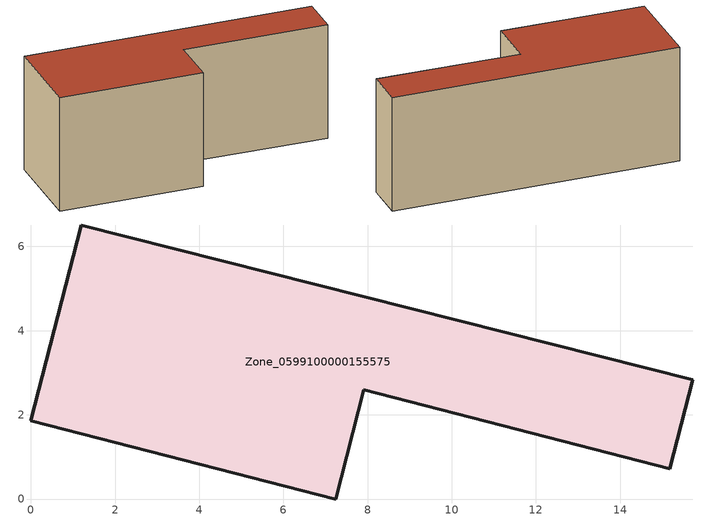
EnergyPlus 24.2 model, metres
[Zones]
Zone_0599100000155575
 floor ground (C_G): 0,1.86 1.2,6.51 15.72,2.83 15.18,0.72 7.91,2.6 7.24,0 z0
 wall outside (C_F): 1.2,6.51 0,1.86 7.24,0 7.91,2.6 15.18,0.72 15.72,2.83 1.2,6.51 z0:6.15
 roof outside (C_R): 15.72,2.83 1.2,6.51 0,1.86 7.24,0 7.91,2.6 15.18,0.72 z6.15
[BUILDING]
Pand.0599100000155575: North Axis=0; Terrain=City; Loads Convergence Tolerance Value=0.04; Temperature Convergence Tolerance Value=0.4; Solar Distribution=FullExterior; Maximum Number of Warmup Days=25; Minimum Number of Warmup Days=1
[Site:Location]
Rotterdam.The.Hague.AP_ZH_NLD Design_Conditions: Latitude=51.96; Longitude=4.45; Time Zone=1; Elevation=-4.5
[SITE:GROUNDTEMPERATURE:BUILDINGSURFACE]
18, 18, 18, 18, 18, 18, 18, 18, 18, 18, 18, 18
[MATERIAL] Thermal Absorptance=0.9; Solar Absorptance=0.7; Visible Absorptance=0.7
Name | Roughness | Thickness | Conductivity | Density | Specific Heat
G.TC.1946 | MediumSmooth | 0.15 | 1 | 540 | 1210
F.TC.1946 | Rough | 0.3 | 0.857143 | 1920 | 840
R.TC.1946 | MediumRough | 0.2 | 0.909091 | 1500 | 1000
[CONSTRUCTION]
C_G: G.TC.1946
C_F: F.TC.1946
C_R: R.TC.1946
[ZONE]
Zone_0599100000155575: Type=1; Multiplier=1; Ceiling Height=Autocalculate; Volume=Autocalculate; Floor Area=autocalculate; Part of Total Floor Area=Yes
[ZONEINFILTRATION:DESIGNFLOWRATE]
Infil_Zone_0599100000155575: Zone or ZoneList or Space or SpaceList=Zone_0599100000155575; Schedule=AlwaysOn; Design Flow Rate Calculation Method=Flow/Area; Flow Rate per Floor Area=0.003; Constant Term Coefficient=1; Temperature Term Coefficient=0; Velocity Term Coefficient=0; Velocity Squared Term Coefficient=0
[HVACTEMPLATE:ZONE:IDEALLOADSAIRSYSTEM]
Zone_0599100000155575: Maximum Heating Supply Air Temperature=50; Minimum Cooling Supply Air Temperature=13; Maximum Heating Supply Air Humidity Ratio=0.0156; Minimum Cooling Supply Air Humidity Ratio=0.0077; Heating Limit=NoLimit; Cooling Limit=NoLimit; Dehumidification Control Type=ConstantSensibleHeatRatio; Cooling Sensible Heat Ratio=0.7; Dehumidification Setpoint=60; Humidification Control Type=None; Humidification Setpoint=30; Outdoor Air Method=None; Outdoor Air Flow Rate per Person=0.00944; Outdoor Air Flow Rate per Zone Floor Area=0; Outdoor Air Flow Rate per Zone=0; Demand Controlled Ventilation Type=None; Outdoor Air Economizer Type=NoEconomizer; Heat Recovery Type=None; Sensible Heat Recovery Effectiveness=0.7; Latent Heat Recovery Effectiveness=0.65
[ZONECONTROL:THERMOSTAT]
ThermostatControl_Zone_0599100000155575: Zone or ZoneList=Zone_0599100000155575; Control Type Schedule=DualSetpointControlType; Control 1=Thermostat_Zone_0599100000155575; Temperature Difference Between Cutout And Setpoint=0
[THERMOSTATSETPOINT:DUALSETPOINT]
Thermostat_Zone_0599100000155575: Heating Setpoint Temperature Schedule=HeatingSetpoint_Zone_0599100000155575; Cooling Setpoint Temperature Schedule=CoolingSetpoint_Zone_0599100000155575
[SCHEDULE:COMPACT]
HeatingSetpoint_Zone_0599100000155575: Through: 12/31, For: AllDays, Until: 24:00, 21
CoolingSetpoint_Zone_0599100000155575: Through: 12/31, For: AllDays, Until: 24:00, 24
DualSetpointControlType: Through: 12/31, For: AllDays, Until: 24:00, 4
AlwaysOn: Through: 12/31, For: AllDays, Until: 24:00, 1
